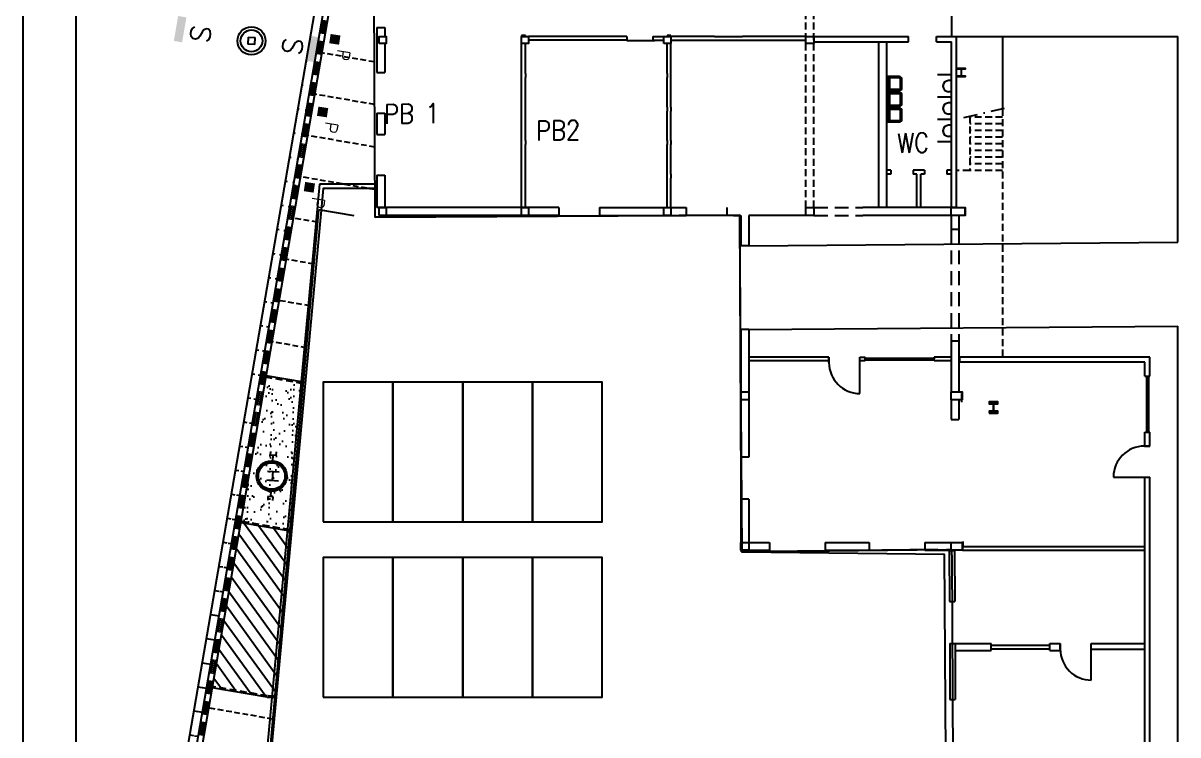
# Model space of a CAD drawing. Header units: millimetres. Extents: x 3476 to 38328, y 1439 to 26921.
# Drawn here: x 3476 to 7613, y 16304 to 18853 of the extents above; entities that cross this region are included whole.
import ezdxf

# ---------------------------------------------------------------- set-up
doc = ezdxf.new("R2010")
doc.units = ezdxf.units.MM
doc.header["$LTSCALE"] = 100
doc.header["$MEASUREMENT"] = 0
for name, pattern in [('DASHDOT', [1, 0.5, -0.25, 0, -0.25]), ('DASHED', [0.75, 0.5, -0.25]), ('DASHED2', [0.375, 0.25, -0.125]), ('DOT', [0.055, 0.03, -0.025]), ('HIDDEN', [0.375, 0.25, -0.125])]:
    doc.linetypes.add(name, pattern=pattern)
doc.layers.get('0').update_dxf_attribs({"linetype": 'CONTINUOUS'})
for name, color, linetype in [('--W-HYDRANT', 4, 'CONTINUOUS'), ('--W-KINKERS-BESTAAND-Z', 7, 'CONTINUOUS'), ('--W-PARKEERVAK', 2, 'CONTINUOUS'), ('A-BALK', 7, 'DASHED'), ('A-CIRCULATIE', 4, 'CONTINUOUS'), ('A-KOLOM', 7, 'CONTINUOUS'), ('A-MEUBILAIR', 4, 'CONTINUOUS'), ('A-MUUR', 7, 'CONTINUOUS'), ('arcering', 4, 'CONTINUOUS'), ('B-01', 7, 'CONTINUOUS'), ('B-06', 7, 'CONTINUOUS'), ('B-VERKLONT', 7, 'CONTINUOUS'), ('C-LINE-D025', 7, 'DASHDOT'), ('C-LINE-H025', 7, 'DASHED2'), ('CIRCULATIE', 4, 'DOT'), ('L-GEBOUWEN', 7, 'CONTINUOUS'), ('L-WEGEN', 7, 'CONTINUOUS'), ('new', 1, 'CONTINUOUS'), ('TEKST', 4, 'CONTINUOUS')]:
    doc.layers.add(name, color=color, linetype=linetype)
doc.styles.add('ROMANS', font='romans', dxfattribs={"width": 0.7})
doc.styles.get("Standard").update_dxf_attribs({"font": 'romans.shx', "width": 0.7, "height": 62.5})

# ---------------------------------------------------------------- blocks, each defined once
blk = doc.blocks.new('061')
for p, q in [((-0.126, -0.126), (-0.126, 0.126)), ((0.126, 0.126), (-0.126, 0.126)), ((0.126, 0.126), (0.126, -0.126)), ((-0.126, -0.126), (0.126, -0.126))]:
    blk.add_line(p, q)
for radius in [0.501, 0.392]:
    blk.add_circle((0, 0), radius)

msp = doc.modelspace()

# ---------------------------------------------------------------- hatches: boundary and pattern name
at = {"layer": 'arcering'}
h = msp.add_hatch(dxfattribs=at)
h.set_pattern_fill('ANSI31', color=256, scale=700, angle=-54.1101, style=0)
h.set_pattern_definition([(350.8899, (-68597.37, -67749.97), (13.85406, 86.39627), [])])
edge = h.paths.add_edge_path()
edge.add_line((3679.01, 14018.27), (4571.19, 19183.13))
edge.add_line((3708.57, 14013.16), (4601.69, 19183.46))
h = msp.add_hatch(dxfattribs=at)
h.set_pattern_fill('AR-SAND', color=256, scale=30, angle=-99.1101, style=0)
h.set_pattern_definition([(298.3899, (-68597.37, -67749.97), (57.374775, -7.28638), [0, -45.6, 0, -51, 0, -48.75]), (268.3899, (-68597.37, -67749.97), (75.190043, -65.82867), [0, -24.6, 0, -41.1, 0, -15.75]), (228.3899, (-68591.53, -67713.536), (-14.62443, -92.272674), [0, -15, 0, -54, 0, -70.5]), (218.3899, (-68591.53, -67713.54), (11.71914, -93.21514), [0, -7.5, 0, -35.4, 0, -40.5])])
h.paths.add_polyline_path([(4432.72, 17038.85), (4479.66, 17556.3), (4480.16, 17562), (4345.9, 17585.19), (4256.78, 17069.24)])
at = {"layer": 'arcering', "linetype": 'HIDDEN', "ltscale": 0.9}
h = msp.add_hatch(dxfattribs=at)
h.set_pattern_fill('ANSI31', color=256, scale=300, angle=-99.1101, style=0)
h.set_pattern_definition([(305.8899, (-68597.37, -67749.97), (30.380437, 21.983608), [])])
h.paths.add_polyline_path([(4432.27, 17033.85), (4255.93, 17064.31), (4154.65, 16478), (4351.35, 16444.02), (4378.72, 16443.56)])

# ---------------------------------------------------------------- linework, layer by layer
at = {"layer": '--W-HYDRANT'}
for p, q in [((4362.85, 17306.19), (4363.68, 17319.44)), ((4381.56, 17305.01), (4362.85, 17306.19)), ((4370.84, 17286.14), (4372.18, 17304.39)), ((4382.4, 17318.26), (4381.56, 17305.01)), ((4348.98, 17217.31), (4391.06, 17214.61)), ((4351.03, 17249.07), (4393.1, 17246.37)), ((4369.91, 17216.73), (4371.99, 17248.93)), ((4363.8, 17176.71), (4362.79, 17158.45)), ((4353.3, 17157.86), (4352.43, 17144.61)), ((4372.01, 17156.63), (4353.3, 17157.86)), ((4371.15, 17143.38), (4372.01, 17156.63))]:
    msp.add_line(p, q, dxfattribs=at)
for radius in [54.82, 51.35, 47.58]:
    msp.add_circle((4366.5, 17231.48), radius, dxfattribs=at)
at = {"layer": '--W-KINKERS-BESTAAND-Z'}
msp.add_lwpolyline([(4001.3, 11262.4), (3979.24, 10761.52), (3975.01, 10654.6), (4200.75, 10654.6), (4200.75, 10154.6), (6821.65, 10154.6), (6776.87, 16949.91), (6052.05, 16958.41), (6044.02, 18165.54), (4737.66, 18158.51), (4737.06, 18261.68), (4550.96, 18261.42), (4320.56, 15769.57), (4285.03, 15266.81), (4208.31, 14266.71), (4170.23, 13764.08), (4091.66, 12764.61), (4061.92, 12262.82)], close=True, dxfattribs=at)
at = {"layer": '--W-PARKEERVAK'}
for points in [[(4550.75, 17067), (4800.75, 17067), (4800.75, 17567), (4550.75, 17567)], [(4800.75, 17067), (5050.75, 17067), (5050.75, 17567), (4800.75, 17567)], [(5050.75, 17067), (5300.75, 17067), (5300.75, 17567), (5050.75, 17567)], [(5300.75, 17067), (5550.75, 17067), (5550.75, 17567), (5300.75, 17567)], [(4550.75, 16439.39), (4800.75, 16439.39), (4800.75, 16939.39), (4550.75, 16939.39)], [(4800.75, 16439.39), (5050.75, 16439.39), (5050.75, 16939.39), (4800.75, 16939.39)], [(5050.75, 16439.39), (5300.75, 16439.39), (5300.75, 16939.39), (5050.75, 16939.39)], [(5300.75, 16439.39), (5550.75, 16439.39), (5550.75, 16939.39), (5300.75, 16939.39)]]:
    msp.add_lwpolyline(points, close=True, dxfattribs=at)
for p, q in [((3476.1, 1439.25), (3476.1, 26921.42)), ((3666.42, 1671.75), (3666.42, 26741))]:
    msp.add_line(p, q)
at = {"layer": 'A-BALK'}
for p, q in [((6308.25, 18192.64), (6483.75, 18192.64)), ((6308.25, 18164.64), (6483.75, 18164.64)), ((6800.25, 18114.64), (6800.25, 17714.64)), ((6828.25, 18114.64), (6828.25, 17714.64))]:
    msp.add_line(p, q, dxfattribs=at)
at = {"layer": 'A-CIRCULATIE'}
for p, q in [((6801.25, 19024.14), (6801.25, 18805.14)), ((6801.25, 18805.14), (7612.75, 18805.14)), ((7612.75, 18068.38), (7612.75, 18805.14)), ((6075.25, 18055.74), (7612.75, 18068.38)), ((6075.25, 17755.74), (7612.75, 17768.38)), ((7612.75, 9889.63), (7612.75, 17768.38))]:
    msp.add_line(p, q, dxfattribs=at)
at = {"layer": 'A-KOLOM'}
for points in [[(4751.75, 18780.14), (4751.75, 18805.14), (4776.75, 18805.14), (4776.75, 18780.14)], [(5261.75, 18780.14), (5261.75, 18805.14), (5286.75, 18805.14), (5286.75, 18780.14)], [(5771.75, 18780.14), (5771.75, 18805.14), (5796.75, 18805.14), (5796.75, 18780.14)], [(6280.25, 18780.14), (6280.25, 18805.14), (6308.25, 18805.14), (6308.25, 18780.14)], [(4751.75, 18164.64), (4751.75, 18192.64), (4776.75, 18192.64), (4776.75, 18164.64)], [(5261.75, 18164.64), (5261.75, 18192.64), (5286.75, 18192.64), (5286.75, 18164.64)], [(5771.75, 18164.64), (5771.75, 18192.64), (5796.75, 18192.64), (5796.75, 18164.64)], [(6280.25, 18164.64), (6280.25, 18192.64), (6308.25, 18192.64), (6308.25, 18164.64)], [(6075.25, 17504.64), (6047.25, 17504.64), (6047.25, 17532.64), (6075.25, 17532.64)], [(6840.25, 17504.64), (6800.25, 17504.64), (6800.25, 17532.64), (6840.25, 17532.64)], [(6075.25, 16965.64), (6047.25, 16965.64), (6047.25, 16993.64), (6075.25, 16993.64)], [(6840.25, 16965.64), (6800.25, 16965.64), (6800.25, 16993.64), (6840.25, 16993.64)]]:
    msp.add_lwpolyline(points, close=True, dxfattribs=at)
at = {"layer": 'A-KOLOM', "color": 7}
msp.add_lwpolyline([(6822.25, 18662.14), (6852.25, 18662.14), (6852.25, 18663.54), (6840.38, 18663.54, -0.4142135), (6837.68, 18666.24), (6837.68, 18687.04, -0.4142136), (6840.38, 18689.74), (6852.25, 18689.74), (6852.25, 18691.14), (6822.25, 18691.14), (6822.25, 18689.74), (6834.13, 18689.74, -0.4142136), (6836.83, 18687.04), (6836.83, 18666.24, -0.4142136), (6834.13, 18663.54), (6822.25, 18663.54)], format="xyb", close=True, dxfattribs=at)
msp.add_lwpolyline([(6822.25, 18662.14), (6852.25, 18662.14), (6852.25, 18663.54), (6840.38, 18663.54, -0.4142135), (6837.68, 18666.24), (6837.68, 18687.04, -0.4142136), (6840.38, 18689.74), (6852.25, 18689.74), (6852.25, 18691.14), (6822.25, 18691.14), (6822.25, 18689.74), (6834.13, 18689.74, -0.4142136), (6836.83, 18687.04), (6836.83, 18666.24, -0.4142136), (6834.13, 18663.54), (6822.25, 18663.54)], format="xyb", close=True, dxfattribs=at)
msp.add_lwpolyline([(6800.25, 18164.64), (6800.25, 18192.64), (6850.25, 18192.64), (6850.25, 18164.64)], close=True, dxfattribs=at)
at = {"layer": 'A-KOLOM'}
for points in [[(6937.25, 17456.64), (6967.25, 17456.64), (6967.25, 17459.04), (6955.63, 17459.04, -0.4142135), (6952.93, 17461.74), (6952.93, 17491.54, -0.4142136), (6955.63, 17494.24), (6967.25, 17494.24), (6967.25, 17496.64), (6937.25, 17496.64), (6937.25, 17494.24), (6948.88, 17494.24, -0.4142136), (6951.58, 17491.54), (6951.58, 17461.74, -0.4142136), (6948.88, 17459.04), (6937.25, 17459.04)], [(6937.25, 17462.14), (6967.25, 17462.14), (6967.25, 17463.54), (6955.38, 17463.54, -0.4142135), (6952.68, 17466.24), (6952.68, 17487.04, -0.4142136), (6955.38, 17489.74), (6967.25, 17489.74), (6967.25, 17491.14), (6937.25, 17491.14), (6937.25, 17489.74), (6949.13, 17489.74, -0.4142136), (6951.83, 17487.04), (6951.83, 17466.24, -0.4142136), (6949.13, 17463.54), (6937.25, 17463.54)]]:
    msp.add_lwpolyline(points, format="xyb", close=True, dxfattribs=at)
at = {"layer": 'A-MEUBILAIR', "color": 7}
for p, q in [((6801.25, 18667.64), (6751.25, 18667.64)), ((6801.25, 18647.64), (6791.25, 18647.64)), ((6801.25, 18587.64), (6751.25, 18587.64)), ((6801.25, 18607.64), (6791.25, 18607.64)), ((6801.25, 18567.64), (6791.25, 18567.64)), ((6801.25, 18507.64), (6751.25, 18507.64)), ((6801.25, 18527.64), (6791.25, 18527.64)), ((6801.25, 18487.64), (6791.25, 18487.64)), ((6801.25, 18427.64), (6751.25, 18427.64)), ((6801.25, 18447.64), (6791.25, 18447.64))]:
    msp.add_line(p, q, dxfattribs=at)
for points in [[(6574.13, 18611.85), (6614.13, 18611.85, 0.4142136), (6624.13, 18621.85), (6624.13, 18651.85, 0.4142136), (6614.13, 18661.85), (6574.13, 18661.85)], [(6619.13, 18621.85), (6619.13, 18651.85, 0.4142136), (6614.13, 18656.85), (6579.13, 18656.85), (6579.13, 18616.85), (6614.13, 18616.85, 0.4142136)], [(6574.13, 18554.99), (6614.13, 18554.99, 0.4142136), (6624.13, 18564.99), (6624.13, 18594.99, 0.4142136), (6614.13, 18604.99), (6574.13, 18604.99)], [(6619.13, 18564.99), (6619.13, 18594.99, 0.4142136), (6614.13, 18599.99), (6579.13, 18599.99), (6579.13, 18559.99), (6614.13, 18559.99, 0.4142136)], [(6574.13, 18499.39), (6614.13, 18499.39, 0.4142136), (6624.13, 18509.39), (6624.13, 18539.39, 0.4142136), (6614.13, 18549.39), (6574.13, 18549.39)], [(6619.13, 18509.39), (6619.13, 18539.39, 0.4142136), (6614.13, 18544.39), (6579.13, 18544.39), (6579.13, 18504.39), (6614.13, 18504.39, 0.4142136)]]:
    msp.add_lwpolyline(points, format="xyb", close=True, dxfattribs=at)
for centre in [(6791.25, 18627.64), (6791.25, 18547.64), (6791.25, 18467.64)]:
    msp.add_arc(centre, 20, 90, 270, dxfattribs=at)
at = {"layer": 'A-MUUR'}
for p, q in [((4743.75, 18838.14), (4743.75, 18676.14)), ((4743.75, 18838.14), (4771.75, 18838.14)), ((4771.75, 18838.14), (4771.75, 18805.14)), ((5275.75, 18808.89), (5261.75, 18808.89)), ((5261.75, 18808.89), (5261.75, 18805.14)), ((5275.75, 18808.89), (5275.75, 18805.14)), ((5796.75, 18808.89), (5782.75, 18808.89)), ((5782.75, 18808.89), (5782.75, 18805.14)), ((5796.75, 18808.89), (5796.75, 18805.14)), ((5953.16, 18805.14), (5796.75, 18805.14)), ((6053.16, 18791.14), (5796.75, 18791.14)), ((6280.25, 18805.14), (6053.16, 18805.14)), ((6280.25, 18791.14), (6053.16, 18791.14)), ((6308.25, 18805.14), (6308.25, 18786.14)), ((6308.25, 18805.14), (6647.12, 18805.14)), ((6308.25, 18786.14), (6647.12, 18786.14)), ((4771.75, 18780.14), (4771.75, 18676.14)), ((5261.75, 18192.64), (5261.75, 18780.14)), ((5275.75, 18672.64), (5275.75, 18780.14)), ((5782.75, 18672.64), (5782.75, 18780.14)), ((5796.75, 18552.64), (5796.75, 18780.14)), ((4743.75, 18676.14), (4771.75, 18676.14)), ((5275.75, 18432.64), (5275.75, 18658.64)), ((5782.75, 18552.64), (5782.75, 18658.64)), ((5782.75, 18432.64), (5782.75, 18538.64)), ((5796.75, 18432.64), (5796.75, 18538.64)), ((4743.75, 18531.14), (4771.75, 18531.14)), ((4743.75, 18531.14), (4743.75, 18454.14)), ((4771.75, 18531.14), (4771.75, 18454.14)), ((4743.75, 18454.14), (4771.75, 18454.14)), ((5275.75, 18192.64), (5275.75, 18418.64)), ((5782.75, 18192.64), (5782.75, 18418.64)), ((5796.75, 18312.64), (5796.75, 18418.64)), ((4743.75, 18309.14), (4743.75, 18192.64)), ((4743.75, 18309.14), (4771.75, 18309.14)), ((4771.75, 18309.14), (4771.75, 18192.64)), ((5796.75, 18192.64), (5796.75, 18298.64)), ((4771.75, 18192.64), (4743.75, 18192.64)), ((5395.25, 18192.64), (4776.75, 18192.64)), ((5395.25, 18164.64), (4776.75, 18164.64)), ((5395.25, 18192.64), (5395.25, 18164.64)), ((5540.25, 18192.64), (5851.53, 18192.64)), ((5540.25, 18192.64), (5540.25, 18164.64)), ((5540.25, 18164.64), (5851.53, 18164.64)), ((5851.53, 18192.64), (5851.53, 18164.64)), ((5996.53, 18192.64), (5996.53, 18164.64)), ((6021.25, 18164.64), (6047.25, 18164.64)), ((6047.25, 18164.64), (6047.25, 18055.74)), ((6075.25, 18164.64), (6075.25, 18055.74)), ((6280.25, 18164.64), (6075.25, 18164.64)), ((6308.25, 18192.64), (6308.25, 18192.64)), ((6308.25, 18164.64), (6308.25, 18164.64)), ((6800.25, 18164.64), (6800.25, 18114.64)), ((6828.25, 18164.64), (6828.25, 18114.64)), ((6828.25, 18114.64), (6800.25, 18114.64)), ((6075.25, 18055.74), (6047.25, 18055.74)), ((6075.25, 18055.74), (6047.25, 18055.74)), ((6075.25, 17755.74), (6047.25, 17755.74)), ((6047.25, 17755.74), (6047.25, 17298.77)), ((6075.25, 17755.74), (6047.25, 17755.74)), ((6075.25, 17755.74), (6075.25, 17298.77)), ((6828.25, 17714.64), (6800.25, 17714.64)), ((6800.25, 17714.64), (6800.25, 17532.64)), ((6828.25, 17714.64), (6828.25, 17532.64)), ((6362.75, 17657.64), (6075.25, 17657.64)), ((6362.75, 17643.64), (6075.25, 17643.64)), ((6362.75, 17643.64), (6362.75, 17657.64)), ((6362.75, 17638.64), (6362.75, 17657.64)), ((6473.54, 17657.64), (6492.75, 17657.64)), ((6473.54, 17638.64), (6473.54, 17657.64)), ((6492.75, 17643.64), (6473.54, 17643.64)), ((6492.75, 17643.64), (6492.75, 17657.64)), ((6740.25, 17643.64), (6740.25, 17657.64)), ((6800.25, 17657.64), (6740.25, 17657.64)), ((6800.25, 17643.64), (6740.25, 17643.64)), ((6830.25, 17657.64), (6830.25, 17638.64)), ((7512.75, 17657.64), (6830.25, 17657.64)), ((7493.75, 17638.64), (6830.25, 17638.64)), ((7493.75, 17588.64), (7493.75, 17638.64)), ((7512.75, 17588.64), (7512.75, 17657.64)), ((7493.75, 17588.64), (7512.75, 17588.64)), ((6800.25, 17504.64), (6800.25, 17434.2)), ((6828.25, 17504.64), (6828.25, 17434.2)), ((6800.25, 17434.2), (6828.25, 17434.2)), ((7493.75, 17388.64), (7512.75, 17388.64)), ((7493.75, 17338.64), (7493.75, 17388.64)), ((7512.75, 17338.64), (7512.75, 17388.64)), ((7493.75, 17338.64), (7512.75, 17338.64)), ((6075.25, 17298.77), (6047.25, 17298.77)), ((7493.75, 16276.43), (7493.75, 17227.86)), ((7493.75, 17227.86), (7512.75, 17227.86)), ((7512.75, 16276.43), (7512.75, 17227.86)), ((6075.25, 17148.77), (6047.25, 17148.77)), ((6047.25, 17148.77), (6047.25, 16993.64)), ((6075.25, 17148.77), (6075.25, 16993.64)), ((6075.25, 16993.64), (6092.89, 16993.64)), ((6075.25, 16965.64), (6092.89, 16965.64)), ((6092.89, 16993.64), (6149.73, 16993.64)), ((6092.89, 16965.64), (6149.73, 16965.64)), ((6149.73, 16993.64), (6149.73, 16965.64)), ((6349.73, 16993.64), (6506.56, 16993.64)), ((6349.73, 16993.64), (6349.73, 16965.64)), ((6349.73, 16965.64), (6506.56, 16965.64)), ((6506.56, 16993.64), (6506.56, 16965.64)), ((6706.56, 16993.64), (6800.25, 16993.64)), ((6706.56, 16993.64), (6706.56, 16965.64)), ((6706.56, 16965.64), (6800.25, 16965.64)), ((6793.95, 16964.53), (6812.95, 16964.6)), ((6793.95, 16964.53), (6794.69, 16781.64)), ((6812.95, 16964.6), (6813.69, 16781.72)), ((6841.74, 16979.64), (7493.75, 16979.64)), ((6841.74, 16979.64), (6841.74, 16965.64)), ((6841.74, 16965.64), (7493.75, 16965.64)), ((6794.69, 16781.64), (6813.69, 16781.64)), ((6794.69, 16781.64), (6813.69, 16781.64)), ((6795.3, 16631.64), (6796.12, 16431.64)), ((6795.3, 16631.64), (6814.3, 16631.64)), ((6814.3, 16631.64), (6815.12, 16431.64)), ((6796.12, 16431.64), (6815.12, 16431.64))]:
    msp.add_line(p, q, dxfattribs=at)
at = {"layer": 'A-MUUR', "color": 0}
for p, q in [((5638.56, 18805.08), (5286.75, 18805.14)), ((5638.56, 18792.64), (5286.75, 18792.64)), ((5638.56, 18805.08), (5638.56, 18792.64)), ((5638.56, 18791.14), (5738.56, 18791.14)), ((5732.38, 18805.05), (5732.38, 18792.64)), ((5732.38, 18805.05), (5771.75, 18805.05)), ((5732.38, 18792.64), (5771.75, 18792.64)), ((5953.16, 18805.14), (6053.16, 18805.14)), ((5275.75, 18672.64), (5275.75, 18658.64)), ((5782.75, 18672.64), (5782.75, 18658.64)), ((5782.75, 18552.64), (5782.75, 18538.64)), ((5796.75, 18552.64), (5796.75, 18538.64)), ((5275.75, 18432.64), (5275.75, 18418.64)), ((5782.75, 18432.64), (5782.75, 18418.64)), ((5796.75, 18432.64), (5796.75, 18418.64)), ((5796.75, 18312.64), (5796.75, 18298.64)), ((6740.25, 17653.95), (6740.25, 17650.64))]:
    msp.add_line(p, q, dxfattribs=at)
at = {"layer": 'A-MUUR', "color": 7}
for p, q in [((6540.75, 18786.14), (6540.75, 18192.64)), ((6568.75, 18786.14), (6568.75, 18192.64)), ((6647.12, 18786.14), (6647.12, 18805.14)), ((6747.43, 18805.14), (6820.25, 18805.14)), ((6747.43, 18786.14), (6747.43, 18805.14)), ((6747.43, 18786.14), (6801.25, 18786.14)), ((6801.25, 18194.64), (6801.25, 18786.14)), ((6820.25, 18194.64), (6820.25, 18805.14)), ((6984.75, 18805.14), (6984.75, 18546.89)), ((6585, 18326.64), (6568.75, 18326.64)), ((6585, 18326.64), (6585, 18312.64)), ((6665, 18326.64), (6665, 18312.64)), ((6705, 18326.64), (6665, 18326.64)), ((6705, 18326.64), (6705, 18312.64)), ((6785, 18326.64), (6785, 18312.64)), ((6801.25, 18326.64), (6785, 18326.64)), ((6585, 18312.64), (6568.75, 18312.64)), ((6678, 18312.64), (6665, 18312.64)), ((6678, 18192.64), (6678, 18312.64)), ((6678, 18192.64), (6678, 18312.64)), ((6692, 18192.64), (6692, 18312.64)), ((6705, 18312.64), (6692, 18312.64)), ((6801.25, 18312.64), (6785, 18312.64)), ((6800.25, 18192.64), (6483.75, 18192.64)), ((6800.25, 18164.64), (6483.75, 18164.64)), ((6801.25, 18194.64), (6820.25, 18194.64))]:
    msp.add_line(p, q, dxfattribs=at)
at = {"layer": 'A-MUUR', "color": 0, "linetype": 'ByBlock'}
for p, q in [((6492.75, 17653.95), (6740.25, 17653.95)), ((6492.75, 17647), (6740.25, 17647)), ((7500.18, 17588.64), (7500.18, 17388.64)), ((7507.14, 17588.64), (7507.14, 17388.64)), ((7154.03, 16631.64), (7191.5, 16631.64)), ((7302.29, 16631.64), (7493.75, 16631.64)), ((7154.03, 16606.95), (7191.5, 16606.95)), ((7302.29, 16611.47), (7493.75, 16611.47))]:
    msp.add_line(p, q, dxfattribs=at)
at = {"layer": 'arcering', "linetype": 'HIDDEN', "ltscale": 0.8}
for p, q in [((4734.44, 18714.2), (4546.54, 18746.65)), ((4735.32, 18561.82), (4521, 18598.84)), ((4736.21, 18409.45), (4495.47, 18451.03)), ((4737.09, 18257.07), (4469.94, 18303.22)), ((4530.94, 18140.46), (4444.4, 18155.41)), ((4517.78, 17990.51), (4418.87, 18007.6)), ((4504.62, 17840.57), (4393.34, 17859.79)), ((4491.45, 17690.62), (4367.8, 17711.98)), ((4371.23, 16360.9), (4141.28, 16400.62))]:
    msp.add_line(p, q, dxfattribs=at)
at = {"layer": 'B-01'}
msp.add_lwpolyline([(4317.59, 15769.64), (4479.66, 17556.3), (4534.87, 18185.2)], dxfattribs=at)
at = {"layer": 'B-VERKLONT'}
for points in [[(4612.91, 18808.93), (4607.9, 18776.01), (4577.67, 18814.29), (4572.66, 18781.37)], [(4569.16, 18548.94), (4564.14, 18516.02), (4533.91, 18554.31), (4528.9, 18521.39)], [(4521.76, 18279.18), (4516.75, 18246.27), (4486.52, 18284.55), (4481.51, 18251.63)]]:
    msp.add_solid(points, dxfattribs=at)
at = {"layer": 'C-LINE-D025', "color": 7}
msp.add_line((6845.68, 18515.31), (7008.38, 18552.26), dxfattribs=at)
at = {"layer": 'C-LINE-H025'}
for p, q in [((6280.25, 18192.64), (6280.25, 19184.08)), ((6308.25, 18192.64), (6308.25, 19005.14)), ((6984.75, 18546.89), (6984.75, 17657.64))]:
    msp.add_line(p, q, dxfattribs=at)
at = {"layer": 'C-LINE-H025', "color": 7}
for p, q in [((6867.25, 18520.21), (6867.25, 18325.14)), ((6984.75, 18517.14), (6867.25, 18517.14)), ((6984.75, 18493.14), (6867.25, 18493.14)), ((6984.75, 18469.14), (6867.25, 18469.14)), ((6984.75, 18445.14), (6867.25, 18445.14)), ((6984.75, 18421.14), (6867.25, 18421.14)), ((6984.75, 18397.14), (6867.25, 18397.14)), ((6984.75, 18373.14), (6867.25, 18373.14)), ((6984.75, 18349.14), (6867.25, 18349.14)), ((6867.25, 18325.14), (6820.25, 18325.14)), ((6984.75, 18325.14), (6867.25, 18325.14))]:
    msp.add_line(p, q, dxfattribs=at)
at = {"layer": 'CIRCULATIE', "linetype": 'ByBlock'}
for p, q in [((6362.75, 17657.64), (6362.75, 17632.95)), ((7512.75, 17338.64), (7488.06, 17338.64)), ((7191.5, 16631.64), (7191.5, 16606.95))]:
    msp.add_line(p, q, dxfattribs=at)
at = {"layer": 'CIRCULATIE', "color": 7, "linetype": 'ByBlock'}
for p, q in [((6362.75, 17637.47), (6362.75, 17657.64)), ((6473.54, 17637.47), (6473.54, 17657.64)), ((6473.54, 17526.68), (6473.54, 17637.47)), ((7492.58, 17338.64), (7512.75, 17338.64)), ((7381.79, 17227.86), (7492.58, 17227.86)), ((7492.58, 17227.86), (7512.75, 17227.86)), ((6814.41, 16631.64), (6943.37, 16631.64)), ((6943.37, 16606.95), (6943.37, 16631.64)), ((7154.03, 16606.95), (7154.03, 16631.64)), ((7191.5, 16611.47), (7191.5, 16631.64)), ((7302.29, 16611.47), (7302.29, 16631.64)), ((6814.41, 16606.95), (6943.37, 16606.95)), ((6943.37, 16625.33), (7154.03, 16625.33)), ((6943.37, 16612.93), (7154.03, 16612.93)), ((7302.29, 16500.68), (7302.29, 16611.47))]:
    msp.add_line(p, q, dxfattribs=at)
for centre, start, end in [((6473.54, 17637.47), 180, 270), ((7492.58, 17227.86), 90, 180), ((7302.29, 16611.47), 180, 270)]:
    msp.add_arc(centre, 110.79, start, end, dxfattribs=at)
at = {"layer": 'L-GEBOUWEN'}
for p, q in [((4737.66, 18158.51), (4724.16, 20921.88)), ((4737.66, 18158.51), (6044.02, 18165.54)), ((6049.24, 16960.43), (6044.02, 18165.54)), ((6753.32, 16967.79), (6049.24, 16960.43)), ((6049.43, 16960.54), (6783.94, 16968.05)), ((6783.94, 16968.05), (6803.38, 16968.27)), ((6803.46, 16948.44), (6803.38, 16968.27)), ((6803.46, 16948.44), (6811.01, 15325.04))]:
    msp.add_line(p, q, dxfattribs=at)
at = {"layer": 'L-WEGEN', "linetype": 'Continuous'}
for p, q in [((4537.31, 18276.32), (4305.63, 15770.92)), ((4550.96, 18261.42), (4320.56, 15769.57)), ((4737.06, 18276.74), (4537.31, 18276.32)), ((4737.06, 18261.68), (4550.96, 18261.42))]:
    msp.add_line(p, q, dxfattribs=at)
at = {"layer": 'L-WEGEN', "color": 7}
msp.add_line((6850.75, 18165.89), (6851.03, 18193.88), dxfattribs=at)
at = {"layer": 'L-WEGEN'}
for p, q in [((6838.37, 17495.95), (6838.42, 17526.49)), ((6842.1, 16996.37), (6841.03, 16965.56))]:
    msp.add_line(p, q, dxfattribs=at)
at = {"layer": 'new'}
for p, q in [((3679.01, 14018.27), (4571.19, 19183.13)), ((3708.57, 14013.16), (4601.69, 19183.46)), ((3728.28, 14009.76), (4622.03, 19183.69)), ((4661.97, 18163.25), (4534.87, 18185.2)), ((4480.6, 17567), (4346.75, 17590.12)), ((4432.27, 17033.85), (4255.93, 17064.31)), ((4350.88, 16439.02), (4153.79, 16473.07)), ((4350.88, 16439.02), (4378.27, 16438.56))]:
    msp.add_line(p, q, dxfattribs=at)
at = {"layer": 'new', "linetype": 'DASHED'}
for p, q in [((3715.47, 14011.97), (4608.81, 19183.54)), ((3722.37, 14010.78), (4615.93, 19183.62))]:
    msp.add_line(p, q, dxfattribs=at)
at = {"layer": 'new', "linetype": 'HIDDEN'}
for p, q in [((4479.75, 17562.07), (4345.9, 17585.19)), ((4432.72, 17038.85), (4256.78, 17069.24)), ((4351.73, 16443.95), (4154.65, 16478)), ((4378.72, 16443.56), (4350.96, 16444.02))]:
    msp.add_line(p, q, dxfattribs=at)
at = {"layer": 'new'}
for points in [[(4061.09, 18873.76), (4031.52, 18878.87), (4016.11, 18789.62)], [(4016.11, 18789.62), (4045.67, 18784.51), (4061.09, 18873.76)], [(4535.91, 18802.66), (4506.35, 18807.77), (4490.94, 18718.52)], [(4490.94, 18718.52), (4520.5, 18713.42), (4535.91, 18802.66)]]:
    msp.add_solid(points, dxfattribs=at)

# ---------------------------------------------------------------- block references
at = {"layer": 'B-06', "xscale": 100, "yscale": 100, "zscale": 100, "rotation": 266.9660965618714}
msp.add_blockref('061', (4294.17, 18789.77), dxfattribs=at)

# ---------------------------------------------------------------- texts
at = {"layer": 'B-VERKLONT'}
for s, height, p in [('S', 70, (4082.39, 18850)), ('S', 70, (4411.76, 18805.71)), ('P', 45, (4603.77, 18762.2)), ('P', 45, (4560.01, 18502.21)), ('P', 45, (4512.62, 18232.45))]:
    msp.add_text(s, height=height, rotation=260.8899, dxfattribs=at).set_placement(p)
at = {"layer": 'TEKST', "color": 7, "style": 'ROMANS', "oblique": 1.05, "width": 0.85}
for s, p in [('PB 1', (4768.92, 18492.23)), (' PB2', (5272.92, 18432.23)), (' WC', (6565.92, 18387.55))]:
    msp.add_text(s, height=70, rotation=1.05, dxfattribs=at).set_placement(p)

doc.saveas('drawing.dxf')
